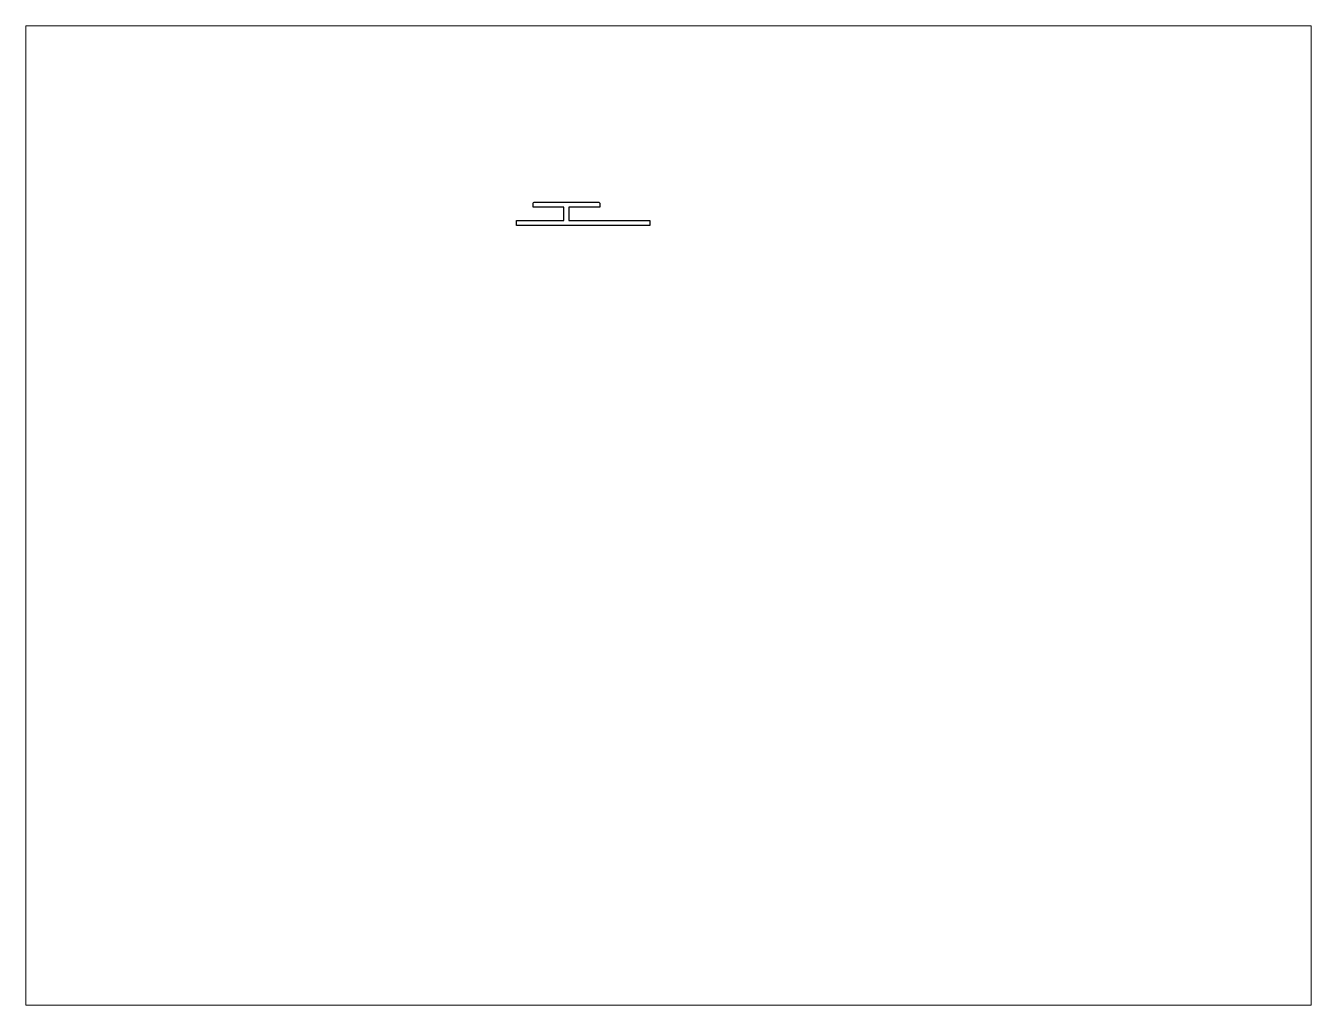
# Paper-space layout 'Layout1' of a CAD drawing. Extents: x 27 to 240, y 20 to 183.
# The model-space entities are those that its viewports show. They can reach past a viewport. Long polylines and large blocks are cut down to what shows.
import ezdxf

# ---------------------------------------------------------------- set-up
doc = ezdxf.new("R2010")
doc.units = 0
doc.header["$LTSCALE"] = 15
doc.layers.get('0').update_dxf_attribs({"linetype": 'CONTINUOUS'})
doc.layers.add('KALIN_CIZGI', color=7, linetype='CONTINUOUS')

msp = doc.modelspace()

# ---------------------------------------------------------------- linework, layer by layer
at = {"layer": 'KALIN_CIZGI', "ltscale": 0.2}
msp.add_lwpolyline([(150.4, 224.33), (169.4, 224.33, -0.414214), (169.9, 223.83), (169.9, 222.83), (160.65, 222.83), (160.65, 218.83), (184.9, 218.83), (184.9, 217.33), (144.9, 217.33), (144.9, 218.83), (159.15, 218.83), (159.15, 222.83), (149.9, 222.83), (149.9, 223.83, -0.414214)], format="xyb", close=True, dxfattribs=at)

psp = doc.layouts.get("Layout1")

# ---------------------------------------------------------------- viewports
at = {"layer": '0', "color": 0, "linetype": 'BYBLOCK', "ltscale": 0.05}
psp.add_viewport(center=(133.35, 101.6), size=(213.36, 162.56), view_center_point=(190.51, 130.3), view_height=293.8955, dxfattribs=at)

doc.saveas('drawing.dxf')
